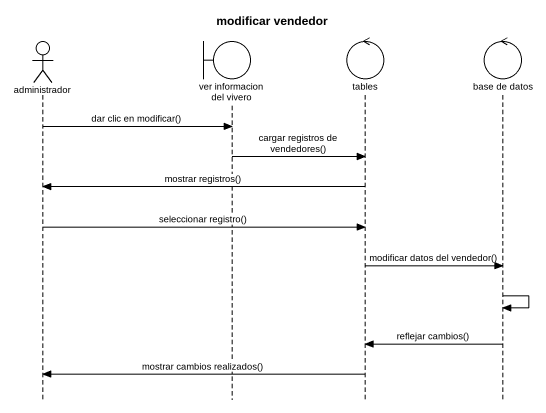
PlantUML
@startuml
title modificar vendedor
hide footbox
actor administrador
boundary "ver informacion del vivero" as ver_informacion_del_vivero
control tables
control "base de datos" as base_de_datos

administrador -> ver_informacion_del_vivero : dar clic en modificar()
ver_informacion_del_vivero -> tables : cargar registros de vendedores()
tables -> administrador : mostrar registros()
administrador -> tables : seleccionar registro()
tables -> base_de_datos : modificar datos del vendedor()
base_de_datos -> base_de_datos
base_de_datos -> tables : reflejar cambios()
tables -> administrador : mostrar cambios realizados()
@enduml
